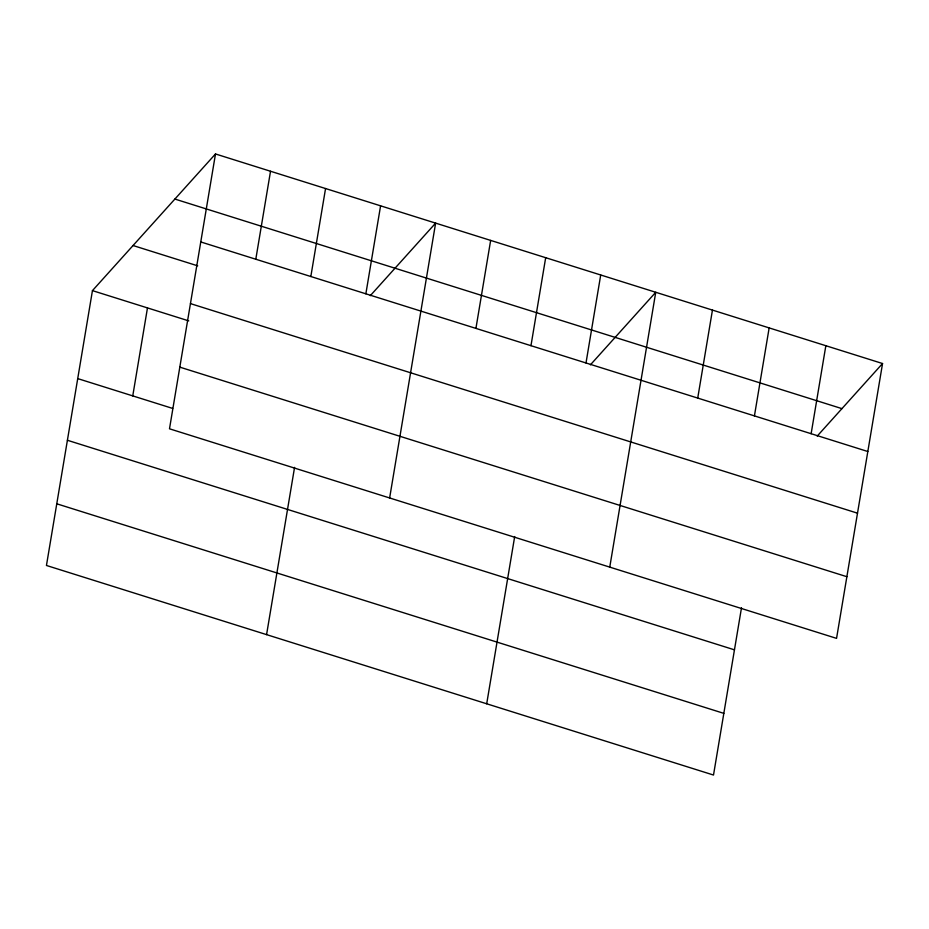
<?xml version="1.0" encoding="UTF-8"?>
<svg xmlns="http://www.w3.org/2000/svg" width="929" height="929" viewBox="0 0 929 929"><rect width="100%" height="100%" fill="white"/><g stroke="black" fill="none" stroke-linecap="round" stroke-linejoin="round"><path stroke-width="1.39" d="M215.493 153.959L169.496 428.803L836.553 638.374L882.55 363.529L215.493 153.959L92.447 290.626L46.45 565.471L713.507 775.041L741.493 607.798M132.754 395.893L147.479 307.917M255.8 259.237L270.525 171.25M310.832 276.517L325.556 188.541M266.577 634.623L294.563 467.38M365.863 293.808L380.588 205.832M389.634 497.967L435.62 223.123L370.299 295.677M475.927 328.39L490.651 240.414M530.97 345.681L545.683 257.705M486.703 703.787L514.689 536.544M586.002 362.972L600.715 274.996M609.761 567.12L655.746 292.275L590.426 364.83M697.725 398.076L712.45 310.089M754.429 415.89L769.154 327.902M811.133 433.704L825.846 345.716M817.218 436.084L882.55 363.529M174.884 199.061L841.941 408.632M200.769 241.946L867.825 451.517M133.044 245.523L197.714 265.845M190.457 303.609L857.513 513.18M92.447 290.626L188.75 320.877M179.82 367.141L846.876 576.712M77.722 378.602L172.655 408.423M67.399 440.265L734.456 649.835M56.774 503.797L723.83 713.367"/></g></svg>
